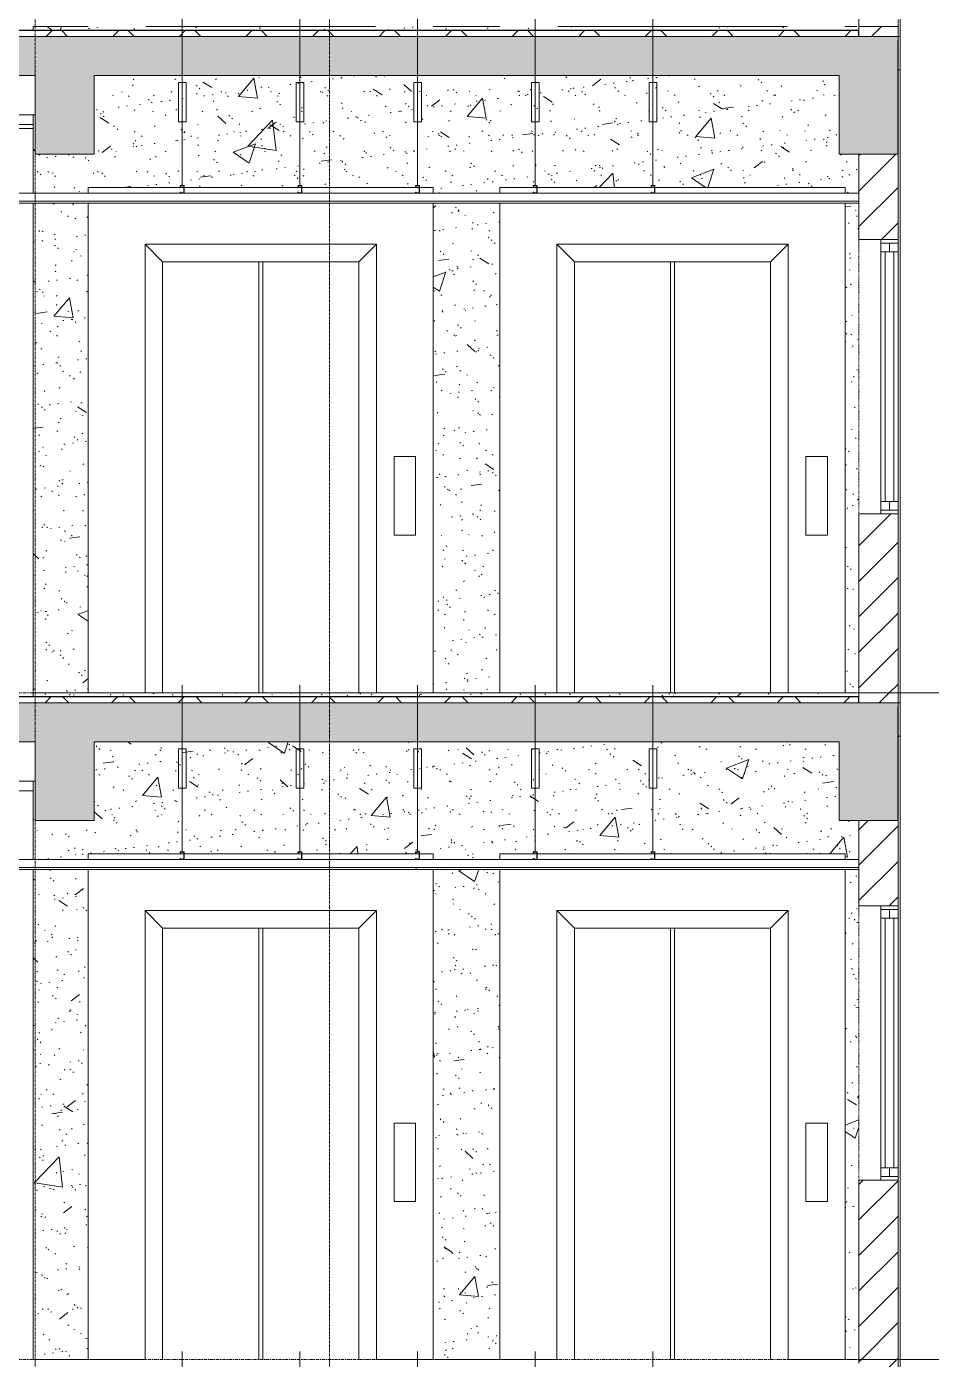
# Model space of a CAD drawing. Header units: millimetres. Extents: x 26124 to 258712, y -8723 to 35400.
# Drawn here: x 44409 to 49022, y 19200 to 26000 of the extents above; entities that cross this region are included whole.
import ezdxf

# ---------------------------------------------------------------- set-up
doc = ezdxf.new("R2010")
doc.units = ezdxf.units.MM
for name, pattern in [('1 NÉT CALL OUT', [6, 3, -3]), ('Centre', [31.75, 6.35, -4.7625, 15.875, -4.7625]), ('Grid Line', [22.225, 12.7, -3.175, 3.175, -3.175])]:
    doc.linetypes.add(name, pattern=pattern)
for name, color, linetype, lineweight in [('0-1', 7, 'Continuous', 5), ('A-CLNG', 13, 'Continuous', 9), ('A-CLNG-3', 13, 'Continuous', 18), ('A-CLNG-PATT-3', 13, 'Continuous', 9), ('A-DETL-GENF', 92, 'Continuous', 9), ('A-DETL-GENF-1', 7, 'Continuous', 9), ('A-DETL-MEDM', 33, 'Continuous', 18), ('A-DOOR', 31, 'Continuous', 9), ('A-FLOR-2', 7, 'Continuous', 9), ('A-FLOR-3', 192, 'Continuous', 25), ('A-FLOR-LEVL-2', 51, 'Centre', 9), ('A-FLOR-PATT-3', 8, 'Continuous', 9), ('A-GLAZ', 151, 'Continuous', 9), ('A-GLAZ-1', 7, '1 NÉT CALL OUT', 9), ('A-GLAZ-2', 55, '1 NÉT CALL OUT', 9), ('A-WALL', 113, 'Continuous', 9), ('A-WALL-1', 113, 'Continuous', 18), ('A-WALL-PATT-4', 111, 'Continuous', 9), ('I-WALL', 2, 'Continuous', 9), ('S-BEAM-2', 10, 'Continuous', 25), ('S-BEAM-3', 7, 'Continuous', 9), ('S-GRID-1', 1, 'Grid Line', 9)]:
    doc.layers.add(name, color=color, linetype=linetype, lineweight=lineweight)
pattern_1 = [(45, (80880.3, 14125), (-90.50967, 90.50967), [])]
pattern_2 = [(50, (80880.3, 14125), (1165.978, -102.01), [121.92, -1341.12]), (355, (80880.3, 14125), (-225.554, 1222.763), [97.536, -1072.896]), (100.451, (80977.5, 14116.5), (940.433, 1120.746), [103.616, -1139.776]), (46.184, (80880.3, 14450.1), (1734.906, -269.074), [182.88, -2011.68]), (96.636, (81024.9, 14427.7), (1519.38, 1583.536), [155.424, -1709.665]), (351.184, (80880.3, 14450.1), (1519.39, 1583.52), [146.304, -1609.344]), (21, (81042.9, 14368.8), (970.332, -654.498), [121.92, -1341.12]), (326, (81042.9, 14368.8), (395.533, 1178.804), [97.536, -1072.896]), (71.451, (81123.7, 14314.3), (1365.87, 524.296), [103.616, -1139.776]), (37.5, (80880.3, 14125), (19.767, 541.1527), [53.645, -1006.246, 53.645, -1035.507, -1076.96]), (37.5, (80880.3, 14125), (19.767, 541.1527), [-2149.043, 53.645, -1023.315]), (7.5, (80880.3, 14125), (427.646, 641.156), [53.645, -567.334, 53.645, -981.862, -410.464]), (7.5, (80880.3, 14125), (427.646, 641.156), [-1656.486, 53.645, -356.819]), (327.5, (80517.8, 14125), (867.782, -36.665), [53.645, -352.755, 53.645, -1214.323, -1682.496]), (327.5, (80517.8, 14125), (867.782, -36.665), [-1674.368, 53.645, -1628.85]), (317.5, (80355.2, 14125), (948.028, 162.731), [53.645, -474.675, 53.645, -788.416, -1194.816]), (317.5, (80355.2, 14125), (948.028, 162.731), [-1370.38, 53.645, -1141.17])]
pattern_3 = [(37.5, (80880.3, 14125), (-5.1206, 156.61216), [5.364, -118.181, 5.364, -132.812, -132.08]), (37.5, (80880.3, 14125), (-5.1206, 156.61216), [-261.722, 5.364, -126.716]), (7.5, (80880.3, 14125), (143.847, 229.3842), [5.364, -61.285, 5.364, -105.989, -42.672]), (7.5, (80880.3, 14125), (143.847, 229.3842), [-178.003, 5.364, -37.308]), (327.5, (80780.33, 14125), (253.1176, 0.4601), [5.364, -35.276, 5.364, -140.94, -191.008]), (327.5, (80780.33, 14125), (253.1176, 0.4601), [-186.944, 5.364, -185.644]), (317.5, (80780.33, 14125), (244.3381, 71.3376), [5.364, -14.956, 5.364, -90.546, -109.728]), (317.5, (80780.33, 14125), (244.3381, 71.3376), [-116.23, 5.364, -104.364])]
pattern_4 = [(0, (80880.3, 14125), (1300.48, 325.12), [53.645, -921.715, 53.645, -6123.635]), (0, (80880.3, 14125), (1300.48, 325.12), [-1029.005, -921.715, 53.645, -1897.075, -3251.2]), (0, (80880.3, 14125), (1300.48, 325.12), [-3901.44, 53.645, -921.715, 53.645, -2222.195]), (0, (80880.3, 14125), (1300.48, 325.12), [-4930.445, -596.595, 53.645, -1571.955]), (120, (81367.98, 14287.56), (-931.8022, 963.6887), [53.645, -921.715, -6177.28]), (120, (81367.98, 14287.56), (-931.8022, 963.6887), [-975.36, 53.645, -921.715, -5201.92]), (120, (81367.98, 14287.56), (-931.8022, 963.6887), [-1950.72, 53.645, -1897.075, -3251.2]), (120, (81367.98, 14287.56), (-931.8022, 963.6887), [-3901.44, 53.645, -921.715, -2275.84]), (120, (81367.98, 14287.56), (-931.8022, 963.6887), [-4876.8, 53.645, -596.595, -1625.6]), (120, (81367.98, 14287.56), (-931.8022, 963.6887), [-5527.04, 53.645, -1571.955]), (240, (81530.54, 14937.8), (-368.6778, -1288.8087), [53.645, -921.715, -6177.28]), (240, (81530.54, 14937.8), (-368.6778, -1288.8087), [-975.36, 53.645, -921.715, -5201.92]), (240, (81530.54, 14937.8), (-368.6778, -1288.8087), [-1950.72, 53.645, -1897.075, -3251.2]), (240, (81530.54, 14937.8), (-368.6778, -1288.8087), [-3901.44, 53.645, -921.715, -2275.84]), (240, (81530.54, 14937.8), (-368.6778, -1288.8087), [-4876.8, 53.645, -596.595, -1625.6]), (240, (81530.54, 14937.8), (-368.6778, -1288.8087), [-5527.04, 53.645, -1571.955])]
pattern_5 = [(45, (80880.3, 14125), (-169.7056, 169.7056), []), (135, (80880.3, 14125), (-169.7056, -169.7056), [])]

# ---------------------------------------------------------------- blocks, each defined once
blk = doc.blocks.new('NCV_TKTC_KET CAU_rvt-1-TKCS_MẶT CẮT 3')
at = {"layer": 'A-FLOR-2'}
for p, q in [((48852.6, 25950), (48862.6, 25950)), ((48862.6, 25780), (48852.6, 25780)), ((48852.6, 22550), (48862.6, 22550)), ((48862.6, 22380), (48852.6, 22380))]:
    blk.add_line(p, q, dxfattribs=at)
at = {"layer": 'S-BEAM-2'}
for p, q in [((48852.6, 25350), (48852.6, 25930)), ((48852.6, 21950), (48852.6, 22530))]:
    blk.add_line(p, q, dxfattribs=at)
at = {"layer": 'S-BEAM-3'}
for p, q in [((42652.6, 25550), (44452.6, 25550)), ((42412.6, 25480), (44442.6, 25480)), ((42652.6, 25500), (44442.6, 25500)), ((42652.6, 22150), (44452.6, 22150)), ((42652.6, 22100), (44442.6, 22100))]:
    blk.add_line(p, q, dxfattribs=at)
blk = doc.blocks.new('1_FAMILY RVT - W01-WxH 1400x3200xmm-V1-TKCS_MẶT CẮT 3')
at = {"layer": 'A-GLAZ'}
for p, q in [((48852.635618, 11314.4), (48652.635618, 11314.4)), ((48763.735618, 11314.4), (48763.735618, 11250.9)), ((48763.735618, 11295.35), (48852.635618, 11295.35)), ((48808.185618, 11250.9), (48808.185618, 11295.35)), ((48852.635618, 11314.4), (48852.635618, 11250.9)), ((48763.735618, 9977.9), (48763.735618, 11250.9)), ((48763.735618, 11250.9), (48852.635618, 11250.9)), ((48785.960618, 11250.9), (48785.960618, 9977.9)), ((48830.410618, 11250.9), (48830.410618, 9977.9)), ((48852.635618, 11250.9), (48852.635618, 9977.9)), ((48763.735618, 9914.4), (48763.735618, 9977.9)), ((48763.735618, 9977.9), (48852.635618, 9977.9)), ((48852.635618, 9933.45), (48763.735618, 9933.45)), ((48808.185618, 9977.9), (48808.185618, 9933.45)), ((48852.635618, 9914.4), (48852.635618, 9977.9)), ((48652.635618, 9914.4), (48852.635618, 9914.4))]:
    blk.add_line(p, q, dxfattribs=at)
at = {"layer": 'A-GLAZ-2'}
for p, q in [((48652.635618, 11314.4), (48652.635618, 9914.4)), ((48852.635618, 9914.4), (48852.635618, 11314.4))]:
    blk.add_line(p, q, dxfattribs=at)
blk = doc.blocks.new('Thang may HIEN - Dài x Rộng - 2000x2000-V4-TKCS_MẶT CẮT 3')
at = {"layer": 'A-DOOR'}
for p, q in [((46822.6, 11580), (46822.6, 11550)), ((47010.1, 11580), (46822.6, 11580)), ((47610.1, 11580), (47012.6, 11580)), ((48582.6, 11580), (47612.6, 11580)), ((48582.6, 11550), (48582.6, 11580)), ((46822.6, 11500), (46822.6, 9000)), ((48582.6, 9000), (48582.6, 11500)), ((47202.6, 11200), (47112.6, 11290)), ((47112.6, 11290), (47112.6, 9000)), ((47112.6, 11290), (48292.6, 11290)), ((48292.6, 11290), (48202.6, 11200)), ((48292.6, 11290), (48292.6, 9000)), ((47202.6, 11200), (47202.6, 9000)), ((47202.6, 11200), (48202.6, 11200)), ((47692.6, 9000), (47692.6, 11200)), ((47712.6, 9000), (47712.6, 11200)), ((48202.6, 11200), (48202.6, 9000)), ((48492.6, 10205.9), (48382.6, 10205.9)), ((48382.6, 10205.9), (48382.6, 9805.9)), ((48492.6, 9805.9), (48492.6, 10205.9)), ((48382.6, 9805.9), (48492.6, 9805.9)), ((47112.6, 9000), (46822.6, 9000)), ((47117.6, 9000), (47112.6, 9000)), ((48292.6, 9000), (48287.6, 9000)), ((48292.6, 9000), (48582.6, 9000))]:
    blk.add_line(p, q, dxfattribs=at)
blk = doc.blocks.new('Thang may HIEN - Dài x Rộng - 2000x2000-V5-TKCS_MẶT CẮT 3')
at = {"layer": 'A-DOOR'}
for p, q in [((44722.6, 11580), (44722.6, 11550)), ((45210.1, 11580), (44722.6, 11580)), ((45810.1, 11580), (45212.6, 11580)), ((46410.1, 11580), (45812.6, 11580)), ((46482.6, 11580), (46412.6, 11580)), ((46482.6, 11550), (46482.6, 11580)), ((44722.6, 11500), (44722.6, 9000)), ((46482.6, 9000), (46482.6, 11500)), ((45102.6, 11200), (45012.6, 11290)), ((45012.6, 11290), (45012.6, 9000)), ((45012.6, 11290), (46192.6, 11290)), ((46192.6, 11290), (46102.6, 11200)), ((46192.6, 11290), (46192.6, 9000)), ((45102.6, 11200), (45102.6, 9000)), ((45102.6, 11200), (46102.6, 11200)), ((45592.6, 9000), (45592.6, 11200)), ((45612.6, 9000), (45612.6, 11200)), ((46102.6, 11200), (46102.6, 9000)), ((46392.6, 10205.9), (46282.6, 10205.9)), ((46282.6, 10205.9), (46282.6, 9805.9)), ((46392.6, 9805.9), (46392.6, 10205.9)), ((46282.6, 9805.9), (46392.6, 9805.9)), ((45012.6, 9000), (44722.6, 9000)), ((45017.6, 9000), (45012.6, 9000)), ((46192.6, 9000), (46187.6, 9000)), ((46192.6, 9000), (46482.6, 9000))]:
    blk.add_line(p, q, dxfattribs=at)
blk = doc.blocks.new('Repeating Detail - THANH TREO TRẦN 850-354056-TKCS_MẶT CẮT 3')
at = {"layer": 'A-DETL-GENF'}
for points in [[(113292.5, 28550), (113312.5, 28550), (113312.5, 28556), (113310, 28552.5), (113295, 28552.5), (113295, 28587.5), (113310, 28587.5), (113312.5, 28584), (113312.5, 28590), (113292.5, 28590)], [(113892.5, 28550), (113912.5, 28550), (113912.5, 28556), (113910, 28552.5), (113895, 28552.5), (113895, 28587.5), (113910, 28587.5), (113912.5, 28584), (113912.5, 28590), (113892.5, 28590)], [(114492.5, 28550), (114512.5, 28550), (114512.5, 28556), (114510, 28552.5), (114495, 28552.5), (114495, 28587.5), (114510, 28587.5), (114512.5, 28584), (114512.5, 28590), (114492.5, 28590)], [(115092.5, 28550), (115112.5, 28550), (115112.5, 28556), (115110, 28552.5), (115095, 28552.5), (115095, 28587.5), (115110, 28587.5), (115112.5, 28584), (115112.5, 28590), (115092.5, 28590)], [(115692.5, 28550), (115712.5, 28550), (115712.5, 28556), (115710, 28552.5), (115695, 28552.5), (115695, 28587.5), (115710, 28587.5), (115712.5, 28584), (115712.5, 28590), (115692.5, 28590)]]:
    blk.add_hatch(color=256, dxfattribs=at).paths.add_polyline_path(points)
for p, q in [((113302.5, 28590), (113302.5, 29440)), ((113902.5, 28590), (113902.5, 29440)), ((114502.5, 28590), (114502.5, 29440)), ((115102.5, 28590), (115102.5, 29440)), ((115702.5, 28590), (115702.5, 29440)), ((113282.5, 29115), (113322.5, 29115)), ((113282.5, 28915), (113282.5, 29115)), ((113322.5, 29115), (113322.5, 28915)), ((113882.5, 29115), (113922.5, 29115)), ((113882.5, 28915), (113882.5, 29115)), ((113922.5, 29115), (113922.5, 28915)), ((114482.5, 29115), (114522.5, 29115)), ((114482.5, 28915), (114482.5, 29115)), ((114522.5, 29115), (114522.5, 28915)), ((115082.5, 29115), (115122.5, 29115)), ((115082.5, 28915), (115082.5, 29115)), ((115122.5, 29115), (115122.5, 28915)), ((115682.5, 29115), (115722.5, 29115)), ((115682.5, 28915), (115682.5, 29115)), ((115722.5, 29115), (115722.5, 28915)), ((113322.5, 28915), (113282.5, 28915)), ((113922.5, 28915), (113882.5, 28915)), ((114522.5, 28915), (114482.5, 28915)), ((115122.5, 28915), (115082.5, 28915)), ((115722.5, 28915), (115682.5, 28915)), ((113312.5, 28590), (113292.5, 28590)), ((113292.5, 28590), (113292.5, 28550)), ((113312.5, 28590), (113292.5, 28590)), ((113292.5, 28590), (113292.5, 28550)), ((113295, 28587.5), (113310, 28587.5)), ((113295, 28552.5), (113295, 28587.5)), ((113295, 28552.5), (113295, 28587.5)), ((113295, 28587.5), (113310, 28587.5)), ((113310, 28587.5), (113310, 28584)), ((113310, 28587.5), (113310, 28584)), ((113310, 28584), (113312.5, 28584)), ((113310, 28584), (113312.5, 28584)), ((113312.5, 28584), (113312.5, 28590)), ((113312.5, 28584), (113312.5, 28590)), ((113912.5, 28590), (113892.5, 28590)), ((113892.5, 28590), (113892.5, 28550)), ((113912.5, 28590), (113892.5, 28590)), ((113892.5, 28590), (113892.5, 28550)), ((113895, 28587.5), (113910, 28587.5)), ((113895, 28552.5), (113895, 28587.5)), ((113895, 28552.5), (113895, 28587.5)), ((113895, 28587.5), (113910, 28587.5)), ((113910, 28587.5), (113910, 28584)), ((113910, 28587.5), (113910, 28584)), ((113910, 28584), (113912.5, 28584)), ((113910, 28584), (113912.5, 28584)), ((113912.5, 28584), (113912.5, 28590)), ((113912.5, 28584), (113912.5, 28590)), ((114512.5, 28590), (114492.5, 28590)), ((114492.5, 28590), (114492.5, 28550)), ((114512.5, 28590), (114492.5, 28590)), ((114492.5, 28590), (114492.5, 28550)), ((114495, 28587.5), (114510, 28587.5)), ((114495, 28552.5), (114495, 28587.5)), ((114495, 28552.5), (114495, 28587.5)), ((114495, 28587.5), (114510, 28587.5)), ((114510, 28587.5), (114510, 28584)), ((114510, 28587.5), (114510, 28584)), ((114510, 28584), (114512.5, 28584)), ((114510, 28584), (114512.5, 28584)), ((114512.5, 28584), (114512.5, 28590)), ((114512.5, 28584), (114512.5, 28590)), ((115112.5, 28590), (115092.5, 28590)), ((115092.5, 28590), (115092.5, 28550)), ((115112.5, 28590), (115092.5, 28590)), ((115092.5, 28590), (115092.5, 28550)), ((115095, 28587.5), (115110, 28587.5)), ((115095, 28552.5), (115095, 28587.5)), ((115095, 28552.5), (115095, 28587.5)), ((115095, 28587.5), (115110, 28587.5)), ((115110, 28587.5), (115110, 28584)), ((115110, 28587.5), (115110, 28584)), ((115110, 28584), (115112.5, 28584)), ((115110, 28584), (115112.5, 28584)), ((115112.5, 28584), (115112.5, 28590)), ((115112.5, 28584), (115112.5, 28590)), ((115712.5, 28590), (115692.5, 28590)), ((115692.5, 28590), (115692.5, 28550)), ((115712.5, 28590), (115692.5, 28590)), ((115692.5, 28590), (115692.5, 28550)), ((115695, 28587.5), (115710, 28587.5)), ((115695, 28552.5), (115695, 28587.5)), ((115695, 28552.5), (115695, 28587.5)), ((115695, 28587.5), (115710, 28587.5)), ((115710, 28587.5), (115710, 28584)), ((115710, 28587.5), (115710, 28584)), ((115710, 28584), (115712.5, 28584)), ((115710, 28584), (115712.5, 28584)), ((115712.5, 28584), (115712.5, 28590)), ((115712.5, 28584), (115712.5, 28590)), ((113292.5, 28550), (113312.5, 28550)), ((113292.5, 28550), (113312.5, 28550)), ((113310, 28552.5), (113295, 28552.5)), ((113310, 28552.5), (113295, 28552.5)), ((113312.5, 28556), (113310, 28556)), ((113310, 28556), (113310, 28552.5)), ((113312.5, 28556), (113310, 28556)), ((113310, 28556), (113310, 28552.5)), ((113312.5, 28550), (113312.5, 28556)), ((113312.5, 28550), (113312.5, 28556)), ((113892.5, 28550), (113912.5, 28550)), ((113892.5, 28550), (113912.5, 28550)), ((113910, 28552.5), (113895, 28552.5)), ((113910, 28552.5), (113895, 28552.5)), ((113912.5, 28556), (113910, 28556)), ((113910, 28556), (113910, 28552.5)), ((113912.5, 28556), (113910, 28556)), ((113910, 28556), (113910, 28552.5)), ((113912.5, 28550), (113912.5, 28556)), ((113912.5, 28550), (113912.5, 28556)), ((114492.5, 28550), (114512.5, 28550)), ((114492.5, 28550), (114512.5, 28550)), ((114510, 28552.5), (114495, 28552.5)), ((114510, 28552.5), (114495, 28552.5)), ((114512.5, 28556), (114510, 28556)), ((114510, 28556), (114510, 28552.5)), ((114512.5, 28556), (114510, 28556)), ((114510, 28556), (114510, 28552.5)), ((114512.5, 28550), (114512.5, 28556)), ((114512.5, 28550), (114512.5, 28556)), ((115092.5, 28550), (115112.5, 28550)), ((115092.5, 28550), (115112.5, 28550)), ((115110, 28552.5), (115095, 28552.5)), ((115110, 28552.5), (115095, 28552.5)), ((115112.5, 28556), (115110, 28556)), ((115110, 28556), (115110, 28552.5)), ((115112.5, 28556), (115110, 28556)), ((115110, 28556), (115110, 28552.5)), ((115112.5, 28550), (115112.5, 28556)), ((115112.5, 28550), (115112.5, 28556)), ((115692.5, 28550), (115712.5, 28550)), ((115692.5, 28550), (115712.5, 28550)), ((115710, 28552.5), (115695, 28552.5)), ((115710, 28552.5), (115695, 28552.5)), ((115712.5, 28556), (115710, 28556)), ((115710, 28556), (115710, 28552.5)), ((115712.5, 28556), (115710, 28556)), ((115710, 28556), (115710, 28552.5)), ((115712.5, 28550), (115712.5, 28556)), ((115712.5, 28550), (115712.5, 28556))]:
    blk.add_line(p, q, dxfattribs=at)

msp = doc.modelspace()

# ---------------------------------------------------------------- hatches: boundary and pattern name
at = {"layer": 'A-CLNG-PATT-3'}
h = msp.add_hatch(dxfattribs=at)
h.set_pattern_fill('FP_4', color=256, style=0, pattern_type=2)
h.set_pattern_definition(pattern_4)
h.paths.add_polyline_path([(47966.1, 25100), (48652.5, 25100), (48652.5, 25110), (42052.6, 25110), (42052.6, 25100), (47153.9, 25100)])
h = msp.add_hatch(dxfattribs=at)
h.set_pattern_fill('FP_4', color=256, style=0, pattern_type=2)
h.set_pattern_definition(pattern_4)
h.paths.add_polyline_path([(47966.1, 21700), (48652.5, 21700), (48652.5, 21710), (42052.6, 21710), (42052.6, 21700), (47153.9, 21700)])
at = {"layer": 'A-DETL-GENF-1'}
h = msp.add_hatch(color=256, dxfattribs=at)
h.paths.add_polyline_path([(116152.5, 1550), (116452.5, 1550), (116452.5, 1950), (118252.6, 1950), (118252.6, 1700), (118452.6, 1700), (118452.6, 1950), (122652.5, 1950), (122652.5, 1550), (122953, 1550), (122953, 1950), (126952.5, 1950), (126952.5, 1550), (127252.5, 1550), (127252.5, 2150), (112052.6, 2150), (112052.6, 1550), (112352.5, 1550), (112352.5, 1950), (116152.5, 1950), (116152.5, 1809.6)])
h.paths.add_polyline_path([(33652.6, 1550), (33952.6, 1550), (33952.6, 2000), (37952.1, 2000), (37952.1, 1550), (38252.6, 1550), (38252.6, 1950), (42452.6, 1950), (42452.6, 1700), (42652.6, 1700), (42652.6, 1950), (44452.6, 1950), (44452.6, 1550), (44752.6, 1550), (44752.6, 1950), (48552.6, 1950), (48552.6, 1550), (48852.6, 1550), (48852.6, 2150), (33652.6, 2150), (33652.6, 1809.6)])
h.paths.add_polyline_path([(126952.5, 4950), (127252.5, 4950), (127252.5, 5550), (112052.6, 5550), (112052.6, 4950), (112352.5, 4950), (112352.5, 5350), (116152.5, 5350), (116152.5, 4950), (116452.5, 4950), (116452.5, 5350), (118252.6, 5350), (118252.6, 5100), (118452.6, 5100), (118452.6, 5350), (122652.5, 5350), (122652.5, 4950), (122953, 4950), (122953, 5350), (126952.5, 5350)])
h.paths.add_polyline_path([(44752.6, 4950), (44752.6, 5350), (48552.6, 5350), (48552.6, 4950), (48852.6, 4950), (48852.6, 5550), (33652.6, 5550), (33652.6, 4950), (33952.6, 4950), (33952.6, 5380), (37952.1, 5380), (37952.1, 4950), (38252.6, 4950), (38252.6, 5350), (42452.6, 5350), (42452.6, 5100), (42652.6, 5100), (42652.6, 5350), (44452.6, 5350), (44452.6, 4950), (44717.3, 4950)])
h.paths.add_polyline_path([(126952.5, 8350), (127252.5, 8350), (127252.5, 8950), (112052.6, 8950), (112052.6, 8350), (112352.5, 8350), (112352.5, 8750), (116152.5, 8750), (116152.5, 8350), (116452.5, 8350), (116452.5, 8750), (118252.6, 8750), (118252.6, 8500), (118452.6, 8500), (118452.6, 8750), (122652.5, 8750), (122652.5, 8350), (122953, 8350), (122953, 8750), (126952.5, 8750)])
h.paths.add_polyline_path([(33952.6, 8350), (33952.6, 8780), (37952.1, 8780), (37952.1, 8350), (38252.6, 8350), (38252.6, 8750), (42452.6, 8750), (42452.6, 8500), (42652.6, 8500), (42652.6, 8750), (44452.6, 8750), (44452.6, 8350), (44752.6, 8350), (44752.6, 8750), (48552.6, 8750), (48552.6, 8350), (48852.6, 8350), (48852.6, 8950), (33652.6, 8950), (33652.6, 8350)])
h.paths.add_polyline_path([(33952.6, 11750), (33952.6, 12200), (37952.1, 12200), (37952.1, 11750), (38252.6, 11750), (38252.6, 12150), (42452.6, 12150), (42452.6, 11900), (42652.6, 11900), (42652.6, 12150), (44452.6, 12150), (44452.6, 11750), (44752.6, 11750), (44752.6, 12150), (48552.6, 12150), (48552.6, 11750), (48852.6, 11750), (48852.6, 12350), (33652.6, 12350), (33652.6, 11750)])
h.paths.add_polyline_path([(116189.3, 11750), (116452.5, 11750), (116452.5, 12150), (118252.6, 12150), (118252.6, 11900), (118452.6, 11900), (118452.6, 12150), (122652.5, 12150), (122652.5, 11750), (122953, 11750), (122953, 12150), (126952.5, 12150), (126952.5, 11750), (127252.5, 11750), (127252.5, 12350), (112052.6, 12350), (112052.6, 11750), (112352.5, 11750), (112352.5, 12150), (116152.5, 12150), (116152.5, 11750)])
h.paths.add_polyline_path([(126952.5, 15150), (127252.5, 15150), (127252.5, 15750), (112052.6, 15750), (112052.6, 15150), (112352.5, 15150), (112352.5, 15550), (116152.5, 15550), (116152.5, 15150), (116452.5, 15150), (116452.5, 15550), (118252.6, 15550), (118252.6, 15300), (118452.6, 15300), (118452.6, 15550), (122652.5, 15550), (122652.5, 15150), (122953, 15150), (122953, 15550), (126952.5, 15550)])
h.paths.add_polyline_path([(33952.6, 15150), (33952.6, 15600), (37952.1, 15600), (37952.1, 15150), (38252.6, 15150), (38252.6, 15550), (42452.6, 15550), (42452.6, 15300), (42652.6, 15300), (42652.6, 15550), (44452.6, 15550), (44452.6, 15150), (44752.6, 15150), (44752.6, 15550), (48552.6, 15550), (48552.6, 15150), (48852.6, 15150), (48852.6, 15750), (33652.6, 15750), (33652.6, 15150)])
h.paths.add_polyline_path([(126952.5, 18550), (127252.5, 18550), (127252.5, 19150), (112052.6, 19150), (112052.6, 18550), (112352.5, 18550), (112352.5, 18950), (116152.5, 18950), (116152.5, 18550), (116452.5, 18550), (116452.5, 18950), (118252.6, 18950), (118252.6, 18700), (118452.6, 18700), (118452.6, 18950), (122652.5, 18950), (122652.5, 18550), (122953, 18550), (122953, 18950), (126952.5, 18950), (126952.5, 18552.9)])
h.paths.add_polyline_path([(33952.6, 18550), (33952.6, 19000), (37952.1, 19000), (37952.1, 18550), (38252.6, 18550), (38252.6, 18950), (42452.6, 18950), (42452.6, 18700), (42652.6, 18700), (42652.6, 18950), (44452.6, 18950), (44452.6, 18550), (44752.6, 18550), (44752.6, 18950), (48552.6, 18950), (48552.6, 18550), (48852.6, 18550), (48852.6, 19150), (33652.6, 19150), (33652.6, 18550)])
h.paths.add_polyline_path([(126952.5, 21950), (127252.5, 21950), (127252.5, 22550), (112052.6, 22550), (112052.6, 21950), (112352.5, 21950), (112352.5, 22350), (116152.5, 22350), (116152.5, 21950), (116452.5, 21950), (116452.5, 22350), (118252.6, 22350), (118252.6, 22100), (118452.6, 22100), (118452.6, 22350), (122652.5, 22350), (122652.5, 21950), (122953, 21950), (122953, 22350), (126952.5, 22350), (126952.5, 22140.7)])
h.paths.add_polyline_path([(33652.6, 21950), (33952.6, 21950), (33952.6, 22400), (37952.1, 22400), (37952.1, 21950), (38252.6, 21950), (38252.6, 22350), (42452.6, 22350), (42452.6, 22100), (42652.6, 22100), (42652.6, 22350), (44452.6, 22350), (44452.6, 21950), (44752.6, 21950), (44752.6, 22350), (48552.6, 22350), (48552.6, 21950), (48852.6, 21950), (48852.6, 22550), (33652.6, 22550), (33652.6, 22140.7)])
h.paths.add_polyline_path([(127252.5, 25350), (127252.5, 25950), (112052.6, 25950), (112052.6, 25350), (112352.5, 25350), (112352.5, 25750), (116152.5, 25750), (116152.5, 25350), (116452.5, 25350), (116452.5, 25750), (118252.6, 25750), (118252.6, 25500), (118452.6, 25500), (118452.6, 25750), (122652.5, 25750), (122652.5, 25350), (122953, 25350), (122953, 25750), (126952.5, 25750), (126952.5, 25350)])
h.paths.add_polyline_path([(33952.6, 25350), (33952.6, 25800), (37952.1, 25800), (37952.1, 25350), (38252.6, 25350), (38252.6, 25750), (42452.6, 25750), (42452.6, 25500), (42652.6, 25500), (42652.6, 25750), (44452.6, 25750), (44452.6, 25350), (44752.6, 25350), (44752.6, 25750), (48552.6, 25750), (48552.6, 25350), (48852.6, 25350), (48852.6, 25950), (33652.6, 25950), (33652.6, 25350)])
h.paths.add_polyline_path([(126952.6, 28750), (127252.6, 28750), (127252.6, 29650), (127052.6, 29650), (127052.6, 29350), (116452.6, 29350), (116452.6, 29550), (112052.6, 29550), (112052.6, 28950), (112352.7, 28950), (112352.7, 29350), (116152.6, 29350), (116152.6, 28950), (116452.6, 28950), (116452.6, 29150), (118252.6, 29150), (118252.6, 28900), (118452.6, 28900), (118452.6, 29150), (122652.6, 29150), (122652.6, 28750), (122952.6, 28750), (122952.6, 29150), (126952.6, 29150)])
h.paths.add_polyline_path([(33952.6, 28750), (33952.6, 29150), (37952.1, 29150), (37952.1, 28750), (38252.6, 28750), (38252.6, 29150), (42452.6, 29150), (42452.6, 28900), (42652.6, 28900), (42652.6, 29150), (44452.6, 29150), (44452.6, 28950), (44752.6, 28950), (44752.6, 29350), (48552.6, 29350), (48552.6, 28950), (48852.6, 28950), (48852.6, 29550), (44452.6, 29550), (44452.6, 29350), (33852.6, 29350), (33852.6, 29650), (33652.6, 29650), (33652.6, 28750)])
h.paths.add_polyline_path([(127252.6, 32700), (127252.6, 33200), (126454.5, 33200), (126454.5, 33000), (127054.5, 33000), (127054.5, 32700)])
h.paths.add_polyline_path([(33652.6, 32700), (33850.6, 32700), (33850.6, 33000), (34450.6, 33000), (34450.6, 33200), (33652.6, 33200)])
h.paths.add_polyline_path([(112252.5, 32800), (112252.5, 33000), (114152.7, 33000), (114152.7, 32800), (114352.5, 32800), (114352.5, 33000), (116252.6, 33000), (116252.6, 32800), (116452.6, 32800), (116452.6, 33200), (112052.4, 33200), (112052.4, 32800)])
h.paths.add_polyline_path([(46752.4, 32800), (46752.4, 33000), (48652.6, 33000), (48652.6, 32800), (48852.7, 32800), (48852.7, 33200), (44452.6, 33200), (44452.6, 32800), (44652.6, 32800), (44652.6, 33000), (46552.6, 33000), (46552.6, 32800)])
at = {"layer": 'A-FLOR-PATT-3'}
h = msp.add_hatch(dxfattribs=at)
h.set_pattern_fill('FP_8', color=256, style=0, pattern_type=2)
h.set_pattern_definition(pattern_5)
h.paths.add_polyline_path([(118625.9, 25950), (118852.5, 25950), (118852.5, 25980), (112252.6, 25980), (112252.6, 25950), (118452.6, 25950)])
h.paths.add_polyline_path([(42052.6, 25950), (48652.6, 25950), (48652.6, 25980), (42052.6, 25980)])
h = msp.add_hatch(dxfattribs=at)
h.set_pattern_fill('FP_8', color=256, style=0, pattern_type=2)
h.set_pattern_definition(pattern_5)
h.paths.add_polyline_path([(118625.9, 22550), (118852.5, 22550), (118852.5, 22580), (112252.6, 22580), (112252.6, 22550), (118452.6, 22550)])
h.paths.add_polyline_path([(42052.6, 22550), (48652.6, 22550), (48652.6, 22580), (42052.6, 22580)])
at = {"layer": 'A-WALL-PATT-4'}
h = msp.add_hatch(dxfattribs=at)
h.set_pattern_fill('FP_6', color=256, style=0, pattern_type=2)
h.set_pattern_definition(pattern_2)
h.paths.add_polyline_path([(44442.6, 22600), (44452.6, 22600), (44452.6, 25100), (44442.6, 25100), (44442.6, 23336.7)])
h.paths.add_polyline_path([(44442.6, 25150), (44452.6, 25150), (44452.6, 25550), (44442.6, 25550), (44442.6, 25350)])
h.paths.add_polyline_path([(44442.6, 25980), (44452.6, 25980), (44452.6, 26000), (44442.6, 26000)])
h = msp.add_hatch(dxfattribs=at)
h.set_pattern_fill('FP_7', color=256, style=0, pattern_type=2)
h.set_pattern_definition(pattern_3)
h.paths.add_polyline_path([(44442.6, 22600), (44452.6, 22600), (44452.6, 25100), (44442.6, 25100), (44442.6, 23336.7)])
h.paths.add_polyline_path([(44442.6, 25150), (44452.6, 25150), (44452.6, 25550), (44442.6, 25550), (44442.6, 25350)])
h.paths.add_polyline_path([(44442.6, 25980), (44452.6, 25980), (44452.6, 26000), (44442.6, 26000)])
h = msp.add_hatch(dxfattribs=at)
h.set_pattern_fill('FP_6', color=256, style=0, pattern_type=2)
h.set_pattern_definition(pattern_2)
h.paths.add_polyline_path([(44452.6, 22600), (44722.6, 22600), (44722.6, 25100), (44452.6, 25100), (44452.6, 23336.7)])
h.paths.add_polyline_path([(48582.6, 22600), (48652.6, 22600), (48652.6, 25350), (48552.6, 25350), (48552.6, 25750), (44752.6, 25750), (44752.6, 25350), (44452.6, 25350), (44452.6, 25150), (44722.6, 25150), (44722.6, 25180), (45210.1, 25180), (45210.1, 25187.5), (45195.1, 25187.5), (45192.6, 25184), (45192.6, 25190), (45212.6, 25190), (45212.6, 25180), (45810.1, 25180), (45810.1, 25187.5), (45795.1, 25187.5), (45792.6, 25184), (45792.6, 25190), (45812.6, 25190), (45812.6, 25180), (46410.1, 25180), (46410.1, 25187.5), (46395.1, 25187.5), (46392.6, 25184), (46392.6, 25190), (46412.6, 25190), (46412.6, 25180), (46482.6, 25180), (46482.6, 25150), (46822.6, 25150), (46823.7, 25180), (47010.1, 25180), (47010.1, 25187.5), (46995.1, 25187.5), (46992.6, 25184), (46992.6, 25190), (47012.6, 25190), (47012.6, 25180), (47610.1, 25180), (47610.1, 25187.5), (47595.1, 25187.5), (47592.6, 25184), (47592.6, 25190), (47612.6, 25190), (47612.6, 25180), (48582.6, 25180), (48582.6, 25150), (48652.5, 25150), (48652.5, 25100), (48582.6, 25100), (48582.6, 23005.9)])
h.paths.add_polyline_path([(46822.6, 22600), (46822.6, 25100), (46482.6, 25100), (46482.6, 22600)])
h.paths.add_polyline_path([(47112.6, 25980), (48652.6, 25980), (48652.6, 26000), (44452.6, 26000), (44452.6, 25980), (46822.6, 25980)])
h = msp.add_hatch(dxfattribs=at)
h.set_pattern_fill('FP_7', color=256, style=0, pattern_type=2)
h.set_pattern_definition(pattern_3)
h.paths.add_polyline_path([(44452.6, 22600), (44722.6, 22600), (44722.6, 25100), (44452.6, 25100), (44452.6, 23336.7)])
h.paths.add_polyline_path([(48582.6, 22600), (48652.6, 22600), (48652.6, 25350), (48552.6, 25350), (48552.6, 25750), (44752.6, 25750), (44752.6, 25350), (44452.6, 25350), (44452.6, 25150), (44722.6, 25150), (44722.6, 25180), (45210.1, 25180), (45210.1, 25187.5), (45195.1, 25187.5), (45192.6, 25184), (45192.6, 25190), (45212.6, 25190), (45212.6, 25180), (45810.1, 25180), (45810.1, 25187.5), (45795.1, 25187.5), (45792.6, 25184), (45792.6, 25190), (45812.6, 25190), (45812.6, 25180), (46410.1, 25180), (46410.1, 25187.5), (46395.1, 25187.5), (46392.6, 25184), (46392.6, 25190), (46412.6, 25190), (46412.6, 25180), (46482.6, 25180), (46482.6, 25150), (46822.6, 25150), (46823.7, 25180), (47010.1, 25180), (47010.1, 25187.5), (46995.1, 25187.5), (46992.6, 25184), (46992.6, 25190), (47012.6, 25190), (47012.6, 25180), (47610.1, 25180), (47610.1, 25187.5), (47595.1, 25187.5), (47592.6, 25184), (47592.6, 25190), (47612.6, 25190), (47612.6, 25180), (48582.6, 25180), (48582.6, 25150), (48652.5, 25150), (48652.5, 25100), (48582.6, 25100), (48582.6, 23005.9)])
h.paths.add_polyline_path([(46822.6, 22600), (46822.6, 25100), (46482.6, 25100), (46482.6, 22600)])
h.paths.add_polyline_path([(47112.6, 25980), (48652.6, 25980), (48652.6, 26000), (44452.6, 26000), (44452.6, 25980), (46822.6, 25980)])
h = msp.add_hatch(dxfattribs=at)
h.set_pattern_fill('FP_1', color=256, style=0, pattern_type=2)
h.set_pattern_definition(pattern_1)
h.paths.add_polyline_path([(48778.2, 22600), (48852.6, 22600), (48852.6, 23514.4), (48652.6, 23514.4), (48652.6, 22600)])
h.paths.add_polyline_path([(48852.6, 24914.4), (48852.6, 26000), (48652.6, 26000), (48652.6, 25950), (48852.6, 25949.6), (48852.6, 25350), (48652.6, 25350), (48652.6, 24914.4), (48852.6, 24914.4)])
h = msp.add_hatch(dxfattribs=at)
h.set_pattern_fill('FP_6', color=256, style=0, pattern_type=2)
h.set_pattern_definition(pattern_2)
h.paths.add_polyline_path([(44442.6, 19200), (44452.6, 19200), (44452.6, 21700), (44442.6, 21700), (44442.6, 19748.8)])
h.paths.add_polyline_path([(44442.6, 21750), (44452.6, 21750), (44452.6, 22150), (44442.6, 22150), (44442.6, 21950)])
h.paths.add_polyline_path([(44442.6, 22580), (44452.6, 22580), (44452.6, 22600), (44442.6, 22600)])
h = msp.add_hatch(dxfattribs=at)
h.set_pattern_fill('FP_7', color=256, style=0, pattern_type=2)
h.set_pattern_definition(pattern_3)
h.paths.add_polyline_path([(44442.6, 19200), (44452.6, 19200), (44452.6, 21700), (44442.6, 21700), (44442.6, 19748.8)])
h.paths.add_polyline_path([(44442.6, 21750), (44452.6, 21750), (44452.6, 22150), (44442.6, 22150), (44442.6, 21950)])
h.paths.add_polyline_path([(44442.6, 22580), (44452.6, 22580), (44452.6, 22600), (44442.6, 22600)])
h = msp.add_hatch(dxfattribs=at)
h.set_pattern_fill('FP_6', color=256, style=0, pattern_type=2)
h.set_pattern_definition(pattern_2)
h.paths.add_polyline_path([(44452.6, 19200), (44722.6, 19200), (44722.6, 21700), (44452.6, 21700), (44452.6, 19748.8)])
h.paths.add_polyline_path([(46822.6, 19200), (46822.6, 21700), (46482.6, 21700), (46482.6, 19200)])
h.paths.add_polyline_path([(48642.6, 19200), (48652.6, 19200), (48652.6, 21950), (48552.6, 21950), (48552.6, 22350), (44752.6, 22350), (44752.6, 21950), (44452.6, 21950), (44452.6, 21750), (44722.6, 21750), (44722.6, 21780), (45210.1, 21780), (45210.1, 21787.5), (45195.1, 21787.5), (45192.6, 21784), (45192.6, 21790), (45212.6, 21790), (45212.6, 21780), (45810.1, 21780), (45810.1, 21787.5), (45795.1, 21787.5), (45792.6, 21784), (45792.6, 21790), (45812.6, 21790), (45812.6, 21780), (46410.1, 21780), (46410.1, 21787.5), (46395.1, 21787.5), (46392.6, 21784), (46392.6, 21790), (46412.6, 21790), (46412.6, 21780), (46482.6, 21780), (46482.6, 21750), (46822.6, 21750), (46823.7, 21780), (47010.1, 21780), (47010.1, 21787.5), (46995.1, 21787.5), (46992.6, 21784), (46992.6, 21790), (47012.6, 21790), (47012.6, 21780), (47610.1, 21780), (47610.1, 21787.5), (47595.1, 21787.5), (47592.6, 21784), (47592.6, 21790), (47612.6, 21790), (47612.6, 21780), (48582.6, 21780), (48582.6, 21750), (48652.5, 21750), (48652.5, 21700), (48582.6, 21700), (48582.6, 19200)])
h.paths.add_polyline_path([(44722.6, 22580), (48652.6, 22580), (48652.6, 22600), (44452.6, 22600), (44452.6, 22580), (44717.3, 22580)])
h = msp.add_hatch(dxfattribs=at)
h.set_pattern_fill('FP_7', color=256, style=0, pattern_type=2)
h.set_pattern_definition(pattern_3)
h.paths.add_polyline_path([(44452.6, 19200), (44722.6, 19200), (44722.6, 21700), (44452.6, 21700), (44452.6, 19748.8)])
h.paths.add_polyline_path([(46822.6, 19200), (46822.6, 21700), (46482.6, 21700), (46482.6, 19200)])
h.paths.add_polyline_path([(48642.6, 19200), (48652.6, 19200), (48652.6, 21950), (48552.6, 21950), (48552.6, 22350), (44752.6, 22350), (44752.6, 21950), (44452.6, 21950), (44452.6, 21750), (44722.6, 21750), (44722.6, 21780), (45210.1, 21780), (45210.1, 21787.5), (45195.1, 21787.5), (45192.6, 21784), (45192.6, 21790), (45212.6, 21790), (45212.6, 21780), (45810.1, 21780), (45810.1, 21787.5), (45795.1, 21787.5), (45792.6, 21784), (45792.6, 21790), (45812.6, 21790), (45812.6, 21780), (46410.1, 21780), (46410.1, 21787.5), (46395.1, 21787.5), (46392.6, 21784), (46392.6, 21790), (46412.6, 21790), (46412.6, 21780), (46482.6, 21780), (46482.6, 21750), (46822.6, 21750), (46823.7, 21780), (47010.1, 21780), (47010.1, 21787.5), (46995.1, 21787.5), (46992.6, 21784), (46992.6, 21790), (47012.6, 21790), (47012.6, 21780), (47610.1, 21780), (47610.1, 21787.5), (47595.1, 21787.5), (47592.6, 21784), (47592.6, 21790), (47612.6, 21790), (47612.6, 21780), (48582.6, 21780), (48582.6, 21750), (48652.5, 21750), (48652.5, 21700), (48582.6, 21700), (48582.6, 19200)])
h.paths.add_polyline_path([(44722.6, 22580), (48652.6, 22580), (48652.6, 22600), (44452.6, 22600), (44452.6, 22580), (44717.3, 22580)])
h = msp.add_hatch(dxfattribs=at)
h.set_pattern_fill('FP_1', color=256, style=0, pattern_type=2)
h.set_pattern_definition(pattern_1)
h.paths.add_polyline_path([(48652.6, 19200), (48852.6, 19200), (48852.6, 20114.4), (48652.6, 20114.4), (48652.6, 19748.8)])
h.paths.add_polyline_path([(48652.6, 21514.4), (48852.6, 21514.4), (48852.6, 22600), (48652.6, 22600), (48652.6, 22550), (48852.6, 22549.6), (48852.6, 21950), (48652.6, 21950)])
h = msp.add_hatch(dxfattribs=at)
h.set_pattern_fill('FP_1', color=256, style=0, pattern_type=2)
h.set_pattern_definition(pattern_1)
h.paths.add_polyline_path([(48778.2, 15800), (48852.6, 15800), (48852.6, 16714.4), (48652.6, 16714.4), (48652.6, 15800)])
h.paths.add_polyline_path([(48852.6, 18114.4), (48852.6, 19200), (48652.6, 19200), (48652.6, 19150), (48852.6, 19149.6), (48852.6, 18550), (48652.6, 18550), (48652.6, 18114.4), (48852.6, 18114.4)])

# ---------------------------------------------------------------- linework, layer by layer
at = {"layer": 'A-CLNG'}
for p, q in [((48652.5, 25110), (42052.6, 25110)), ((48652.5, 21710), (42052.6, 21710))]:
    msp.add_line(p, q, dxfattribs=at)
at = {"layer": 'A-CLNG-3'}
for p, q in [((42052.6, 25100), (48652.5, 25100)), ((45192.6, 25150), (44172.6, 25150)), ((45792.6, 25150), (45212.6, 25150)), ((46392.6, 25150), (45812.6, 25150)), ((46992.6, 25150), (46412.6, 25150)), ((47592.6, 25150), (47012.6, 25150)), ((48652.5, 25150), (47612.6, 25150)), ((48652.5, 25100), (48652.5, 25150)), ((42052.6, 21700), (48652.5, 21700)), ((45192.6, 21750), (44172.6, 21750)), ((45792.6, 21750), (45212.6, 21750)), ((46392.6, 21750), (45812.6, 21750)), ((46992.6, 21750), (46412.6, 21750)), ((47592.6, 21750), (47012.6, 21750)), ((48652.5, 21750), (47612.6, 21750)), ((48652.5, 21700), (48652.5, 21750))]:
    msp.add_line(p, q, dxfattribs=at)
at = {"layer": 'A-DETL-MEDM'}
for p, q in [((48852.6, 25950), (33652.6, 25950)), ((48852.6, 25350), (48852.6, 25950)), ((42652.6, 25750), (44452.6, 25750)), ((44452.6, 25750), (44452.6, 25350)), ((44752.6, 25350), (44752.6, 25750)), ((44752.6, 25750), (48552.6, 25750)), ((48552.6, 25750), (48552.6, 25350)), ((44452.6, 25350), (44752.6, 25350)), ((48552.6, 25350), (48852.6, 25350)), ((48852.6, 22550), (33652.6, 22550)), ((48852.6, 21950), (48852.6, 22550)), ((42652.6, 22350), (44452.6, 22350)), ((44452.6, 22350), (44452.6, 21950)), ((44752.6, 21950), (44752.6, 22350)), ((44752.6, 22350), (48552.6, 22350)), ((48552.6, 22350), (48552.6, 21950)), ((44452.6, 21950), (44752.6, 21950)), ((48552.6, 21950), (48852.6, 21950))]:
    msp.add_line(p, q, dxfattribs=at)
at = {"layer": 'A-FLOR-3'}
for p, q in [((48652.6, 25980), (42052.6, 25980)), ((48652.6, 25950), (48652.6, 25980)), ((48652.6, 22580), (42052.6, 22580)), ((48652.6, 22550), (48652.6, 22580))]:
    msp.add_line(p, q, dxfattribs=at)
at = {"layer": 'A-FLOR-LEVL-2'}
for p, q in [((26123.8, 22600), (134152.6, 22600)), ((26123.8, 19200), (134152.6, 19200))]:
    msp.add_line(p, q, dxfattribs=at)
at = {"layer": 'A-WALL'}
for p, q in [((48862.6, 29350), (48862.6, 19150)), ((48652.6, 26914.4), (48652.6, 25980)), ((48852.6, 24914.4), (48852.6, 25950)), ((48652.6, 25350), (48652.6, 24914.4)), ((48652.6, 23514.4), (48652.6, 22580)), ((48852.6, 22600), (48852.6, 23514.4)), ((54962.6, 22600), (48862.6, 22600)), ((48862.6, 22600), (54962.6, 22600)), ((48852.6, 21514.4), (48852.6, 22550)), ((48652.6, 21950), (48652.6, 21514.4)), ((48652.6, 20114.4), (48652.6, 19180)), ((48852.6, 19200), (48852.6, 20114.4)), ((54962.6, 19200), (48862.6, 19200)), ((48862.6, 19200), (54962.6, 19200))]:
    msp.add_line(p, q, dxfattribs=at)
at = {"layer": 'A-WALL-1'}
for p, q in [((48852.6, 26000), (48652.6, 26000)), ((48852.6, 25950), (48852.6, 26000)), ((48852.6, 22600), (48652.6, 22600)), ((48852.6, 22550), (48852.6, 22600)), ((48852.6, 19200), (48652.6, 19200)), ((48852.6, 19150), (48852.6, 19200))]:
    msp.add_line(p, q, dxfattribs=at)
at = {"layer": 'I-WALL'}
for p, q in [((44442.6, 25980), (44442.6, 26000)), ((44722.6, 26000), (44442.6, 26000)), ((46187.6, 26000), (45017.6, 26000)), ((46822.6, 26000), (46482.6, 26000)), ((48287.6, 26000), (47117.6, 26000)), ((48642.6, 26000), (48582.6, 26000)), ((44442.6, 25150), (44442.6, 25550)), ((44442.6, 22600), (44442.6, 25100)), ((44442.6, 22580), (44442.6, 22600)), ((44722.6, 22600), (44442.6, 22600)), ((44442.6, 22600), (44722.6, 22600)), ((46187.6, 22600), (45017.6, 22600)), ((46822.6, 22600), (46482.6, 22600)), ((46482.6, 22600), (46822.6, 22600)), ((48287.6, 22600), (47117.6, 22600)), ((48642.6, 22600), (48582.6, 22600)), ((48582.6, 22600), (48642.6, 22600)), ((44442.6, 21750), (44442.6, 22150)), ((44442.6, 19200), (44442.6, 21700)), ((44442.6, 19200), (44722.6, 19200)), ((46482.6, 19200), (46822.6, 19200)), ((48582.6, 19200), (48642.6, 19200))]:
    msp.add_line(p, q, dxfattribs=at)
at = {"layer": 'S-GRID-1'}
for p, q in [((44452.6, -2320.6), (44452.6, 30285.9)), ((45952.6, -2320.6), (45952.6, 30285.9)), ((48852.6, -2320.6), (48852.6, 30285.9))]:
    msp.add_line(p, q, dxfattribs=at)

# ---------------------------------------------------------------- block references
at = {"layer": '0-1'}
msp.add_blockref('NCV_TKTC_KET CAU_rvt-1-TKCS_MẶT CẮT 3', (0, 0), dxfattribs=at)
at = {"layer": 'A-DETL-GENF', "extrusion": (0, 0, -1)}
for p in [(-160905.1, -3400), (-160905.1, -6800), (-160905.1, -10200)]:
    msp.add_blockref('Repeating Detail - THANH TREO TRẦN 850-354056-TKCS_MẶT CẮT 3', p, dxfattribs=at)
at = {"layer": 'A-DOOR'}
for name, p in [('Thang may HIEN - Dài x Rộng - 2000x2000-V5-TKCS_MẶT CẮT 3', (0, 13600)), ('Thang may HIEN - Dài x Rộng - 2000x2000-V4-TKCS_MẶT CẮT 3', (0, 13600)), ('Thang may HIEN - Dài x Rộng - 2000x2000-V5-TKCS_MẶT CẮT 3', (0, 10200)), ('Thang may HIEN - Dài x Rộng - 2000x2000-V4-TKCS_MẶT CẮT 3', (0, 10200))]:
    msp.add_blockref(name, p, dxfattribs=at)
at = {"layer": 'A-GLAZ-1'}
for p in [(0, 13600), (0, 10200)]:
    msp.add_blockref('1_FAMILY RVT - W01-WxH 1400x3200xmm-V1-TKCS_MẶT CẮT 3', p, dxfattribs=at)

doc.saveas('drawing.dxf')
